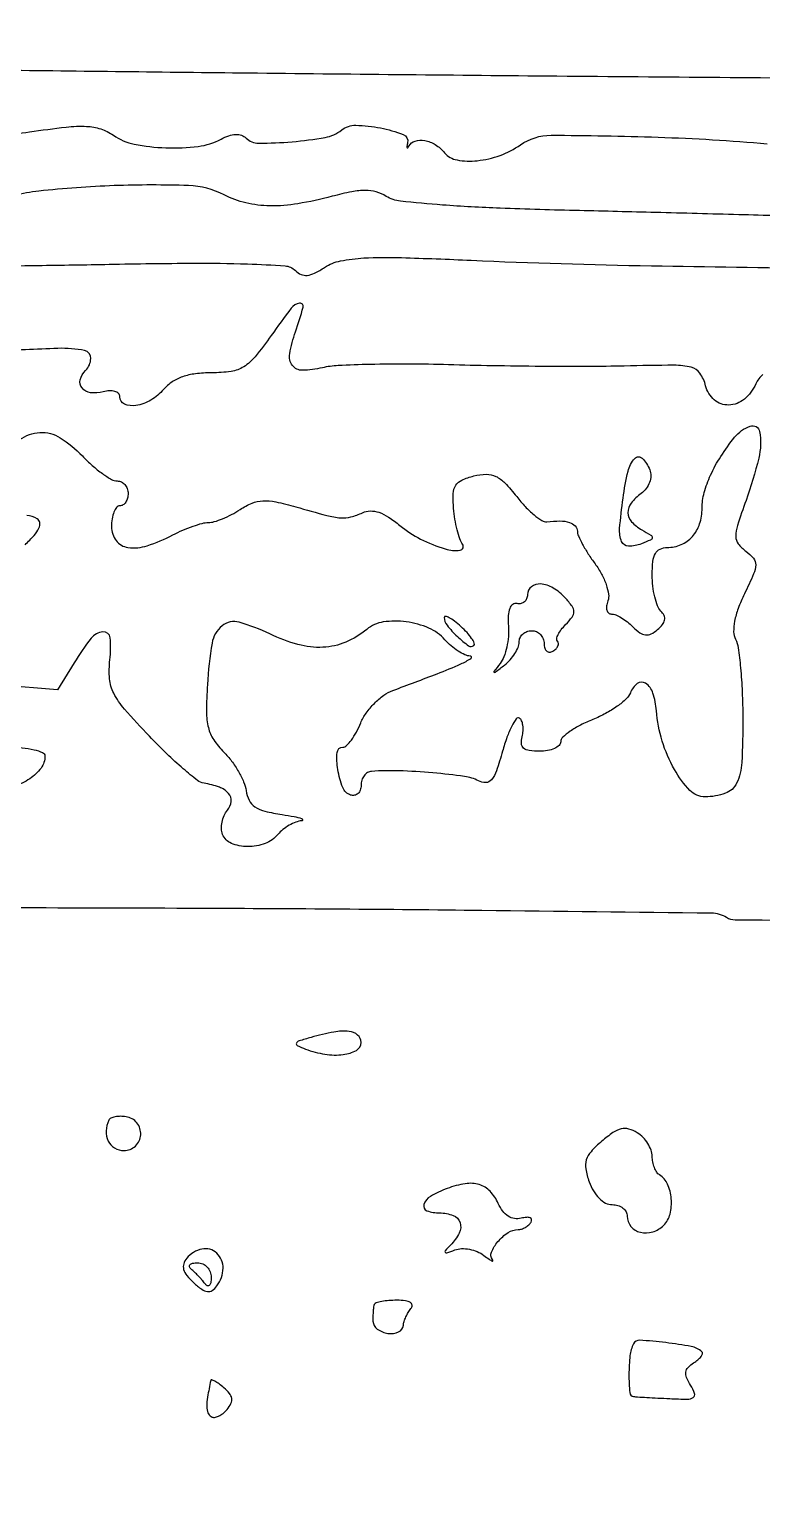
# Model space of a CAD drawing. Extents: x 0 to 5034, y 0 to 2560.
# Drawn here: x 3127.1 to 3215.1, y 2124.2 to 2301.3 of the extents above; entities that cross this region are included whole.
import ezdxf

# ---------------------------------------------------------------- set-up
doc = ezdxf.new("R2010")
doc.units = 0

msp = doc.modelspace()

# ---------------------------------------------------------------- linework, layer by layer
for points in [[(3383.204374, 2294.201394, 0.000077), (3356.504636, 2294.414863, 0.000156), (3315.229798, 2294.725646, 0.000021), (3228.5, 2295.347967, -0.000415), (3189.306738, 2295.660115, -0.000542), (3153.440625, 2296.014433, -0.0004), (3123.376065, 2296.368091, -0.005012)], [(3123.657032, 2288.562805, 0.015822), (3127.135695, 2288.959514, -0.007464), (3131.550807, 2289.537913, -0.03887), (3134.002812, 2289.630235, -0.070193), (3135.701206, 2289.320788, -0.072787), (3137.224857, 2288.555057, 0.104829), (3139.731317, 2287.489082, 0.039401), (3143.540955, 2287.051118, 0.039548), (3147.417324, 2287.219289, 0.092509), (3150.173101, 2288.092641, -0.041281), (3151.104166, 2288.496074, -0.070842), (3151.934146, 2288.651327, -0.089387), (3152.632088, 2288.556651, -0.118619), (3153.176706, 2288.223294, 0.200017), (3154.693187, 2287.59892, 0.019918), (3158.700902, 2287.775696, 0.023108), (3162.69015, 2288.297719, 0.123847), (3164.674197, 2289.190327, -0.17482), (3166.365327, 2289.756501, -0.042222), (3169.347044, 2289.434799, -0.042653), (3172.053975, 2288.66483, -0.375324), (3172.594779, 2287.651675, 0.014685), (3172.511871, 2287.239361, 0.13374), (3172.529428, 2287.058617, 0.571781), (3172.605704, 2287.045584, 0.047859), (3172.747228, 2287.25, -0.190954), (3173.503344, 2287.865848, -0.122933), (3174.646132, 2287.936229, -0.096028), (3175.927869, 2287.432301, -0.07816), (3177.036897, 2286.455542, 0.177916), (3178.53556, 2285.585635, 0.069566), (3180.963224, 2285.500956, 0.061543), (3183.701928, 2286.133469, 0.064416), (3186.1588, 2287.408046, -0.153687), (3189.842886, 2288.556654, -0.007609), (3202.696892, 2288.325501, -0.013324), (3215.822309, 2287.539083, -0.028289)], [(3221.739499, 2278.741361, 0.000462), (3212.411625, 2279.005784, 0.000457), (3202.41865, 2279.270691, 0.00059), (3193.24569, 2279.494639, -0.00358), (3183.714748, 2279.784353, -0.009071), (3176.796091, 2280.170041, -0.007941), (3171.733348, 2280.625446, -0.113649), (3170.032846, 2281.21156, 0.06862), (3168.831512, 2281.749805, 0.070946), (3167.543096, 2281.934713, 0.049602), (3165.903424, 2281.773119, 0.015997), (3163.522805, 2281.217343, -0.023716), (3159.413177, 2280.324556, -0.045105), (3156.042164, 2280.066688, -0.054729), (3153.156232, 2280.423899, -0.061598), (3150.536712, 2281.396575, 0.112063), (3146.272226, 2282.509974, 0.016652), (3137.33001, 2282.500053, 0.019198), (3128.263141, 2281.838806, 0.063489), (3122.455673, 2280.429921, -0.027092)], [(3119.824648, 2272.816904, 0.001516), (3128.120587, 2272.905989, 0.00136), (3136.722205, 2273.047848, -0.002993), (3146.785654, 2273.180946, -0.010237), (3153.329631, 2273.094339, -0.009063), (3157.865222, 2272.859039, -0.180792), (3159.106962, 2272.293038, 0.093524), (3159.793769, 2271.824284, 0.130632), (3160.525167, 2271.711803, 0.090225), (3161.41364, 2271.97419, 0.028237), (3162.620905, 2272.671177, -0.09557), (3164.522922, 2273.451852, -0.03756), (3167.346542, 2273.803308, -0.019774), (3171.85445, 2273.844805, -0.003566), (3180.236148, 2273.530584, 0.007064), (3201.900615, 2272.870118, 0.001228), (3242.825456, 2272.301526, 0.001329), (3283.96782, 2271.940401, 0.005407), (3309, 2272.05795, -0.002881), (3320.736063, 2272.17235, -0.000528), (3342.425, 2272.235871, -0.000568), (3367.802816, 2272.254579, -0.000516)], [(3215.299737, 2259.80425, 0.113194), (3214.447124, 2258.657091, -0.117016), (3213.076019, 2256.841098, -0.165578), (3211.197355, 2256.127647, -0.190709), (3209.465258, 2256.744505, -0.152637), (3208.423793, 2258.44761, 0.090741), (3207.742232, 2259.945995, 0.183397), (3206.687839, 2260.667583, 0.061175), (3204.635425, 2260.90506, 0.003989), (3198.638447, 2260.815209, -0.005099), (3194.286997, 2260.759672, -0.002394), (3188.659419, 2260.772183, -0.002372), (3182.761849, 2260.841512, -0.003333), (3177.5, 2260.96342, 0.006174), (3172.674328, 2261.04779, 0.007241), (3168.098278, 2261.00501, 0.006463), (3164.238622, 2260.86308, 0.043649), (3162.3452, 2260.602194, -0.050169), (3159.942277, 2260.302909, -0.243612), (3158.746851, 2260.886652, -0.20881), (3158.423069, 2262.288917, -0.037679), (3159.127596, 2264.936178, 0.01776), (3160.039982, 2267.886581, 0.542504), (3159.610409, 2268.366845, 0.194416), (3158.605687, 2267.768504, 0.008912), (3156.202427, 2264.484847, -0.017187), (3154.265079, 2261.927669, -0.082804), (3152.900848, 2260.724275, -0.10431), (3151.375821, 2260.168046, -0.035483), (3149.01082, 2260, 0.030704), (3147.091877, 2259.882051, 0.053137), (3145.537054, 2259.519721, 0.062758), (3144.282292, 2258.897308, 0.069328), (3143.267972, 2258, -0.082407), (3141.743786, 2256.720734, -0.092178), (3139.944821, 2256.064108, -0.147164), (3138.570751, 2256.238289, -0.296365), (3138, 2257.116631, 0.196983), (3137.841275, 2257.503889, 0.126681), (3137.419485, 2257.757183, 0.086541), (3136.775012, 2257.832365, 0.049856), (3136.000996, 2257.710511, -0.094697), (3134.48887, 2257.609127, -0.192801), (3133.462552, 2258.173559, -0.241241), (3133.245638, 2259.173481, -0.132157), (3133.887132, 2260.287132, 0.191713), (3134.511, 2261.736106, 0.364055), (3133.77283, 2262.666804, 0.059417), (3130.566872, 2262.934412, 0.005735), (3122.75, 2262.567637, 0.010168)], [(3038.939529, 2195.868262, 0.000024), (3061.03293, 2195.718559, 0.005982)], [(3125.982088, 2251.972456, -0.146842), (3128.400311, 2252.829049, -0.15418), (3130.813467, 2252.194539, -0.061012), (3133.5, 2250, 0.02098), (3134.696681, 2248.851493, 0.025305), (3135.915558, 2247.88125, 0.025239), (3137.003178, 2247.182218, 0.130933), (3137.687091, 2247, -0.113493), (3138.187917, 2246.884836, -0.100277), (3138.614333, 2246.559375, -0.093988), (3138.90046, 2246.072776, -0.086246), (3139, 2245.5, -0.064853), (3138.925306, 2244.926543, -0.082425), (3138.70625, 2244.440625, -0.098894), (3138.381354, 2244.115568, -0.148195), (3138, 2244, 0.226478), (3137.617064, 2243.817169, 0.074992), (3137.29375, 2243.265625, 0.057076), (3137.073116, 2242.457356, 0.038131), (3137, 2241.5, 0.164238), (3137.564326, 2239.82833, 0.198943), (3138.98389, 2239.002483, 0.113265), (3141.300384, 2239.214864, 0.040956), (3144.364307, 2240.506161, -0.018169), (3145.565171, 2241.077963, -0.018159), (3146.804606, 2241.561185, -0.018328), (3147.914952, 2241.903173, -0.065627), (3148.64949, 2242, 0.073494), (3149.356641, 2242.104508, 0.024006), (3150.352728, 2242.45849, 0.023334), (3151.436155, 2242.963415, 0.024321), (3152.452473, 2243.560816, -0.046682), (3153.897308, 2244.32544, -0.08669), (3155.187514, 2244.614633, -0.064753), (3156.73991, 2244.487407, -0.016981), (3159.167289, 2243.880363, 0.004926), (3162.877663, 2242.856828, 0.043058), (3164.558144, 2242.562736, 0.085805), (3165.781944, 2242.665781, 0.049015), (3167.177545, 2243.180195, -0.111571), (3168.10069, 2243.395248, -0.084074), (3169.13226, 2243.227605, -0.062283), (3170.309745, 2242.654069, -0.029077), (3171.677545, 2241.644572, 0.055653), (3174.156794, 2240.010483, 0.045092), (3177.115083, 2238.823975, 0.105458), (3178.902054, 2238.678597, 0.569717), (3179.206689, 2239.387, -0.075749), (3178.876005, 2240.024708, -0.02062), (3178.554916, 2241.116877, -0.020365), (3178.289224, 2242.401313, -0.019901), (3178.126459, 2243.713006, -0.029796), (3178.083836, 2245.482197, -0.131014), (3178.38579, 2246.47224, -0.150026), (3179.115128, 2247.107279, -0.043191), (3180.545348, 2247.600738, -0.056231), (3182.048391, 2247.802687, -0.118054), (3183.1933, 2247.554101, -0.090532), (3184.29014, 2246.755391, -0.024199), (3185.707351, 2245.114681, 0.02315), (3186.739422, 2243.914772, 0.030206), (3187.794988, 2242.923954, 0.030914), (3188.740651, 2242.232188, 0.174546), (3189.340517, 2242.095432, -0.03081), (3190.907915, 2242.189375, -0.074949), (3192.049804, 2242.01521, -0.124144), (3192.741035, 2241.593313, -0.196412), (3193, 2240.959507, 0.106937), (3193.123809, 2240.387239, 0.017926), (3193.627065, 2239.376509, 0.018919), (3194.317407, 2238.213422, 0.015788), (3195.134689, 2237.031693, -0.036314), (3195.90703, 2235.810784, -0.040188), (3196.465093, 2234.530693, -0.04397), (3196.751311, 2233.375615, -0.131099), (3196.666074, 2232.572186, 0.057465), (3196.511347, 2231.970258, 0.102295), (3196.545503, 2231.46183, 0.148391), (3196.757277, 2231.128204, 0.179536), (3197.102813, 2231, -0.101675), (3197.607052, 2230.896391, -0.033059), (3198.288109, 2230.549236, -0.031386), (3199.013447, 2230.052742, -0.03061), (3199.677375, 2229.465483, 0.040172), (3200.513747, 2228.753698, 0.12821), (3201.19175, 2228.490908, 0.145511), (3201.859307, 2228.608426, 0.057431), (3202.648328, 2229.123101, 0.050566), (3203.238321, 2229.723057, 0.126017), (3203.490255, 2230.27932, 0.15335), (3203.420095, 2230.816908, 0.088049), (3203.042382, 2231.357618, -0.106092), (3202.640446, 2231.979199, -0.031766), (3202.3062, 2233.063175, -0.030278), (3202.076796, 2234.360238, -0.028637), (3202, 2235.7, -0.026169), (3202.085086, 2237.324572, -0.098995), (3202.386364, 2238.291667, -0.161237), (3202.942896, 2238.811929, -0.108423), (3203.8, 2239, 0.101777), (3205.474414, 2239.344402, 0.109747), (3206.825662, 2240.317934, 0.1028), (3207.698074, 2241.831207, 0.07969), (3208, 2243.713569, -0.066407), (3208.250788, 2245.593501, -0.040971), (3209.010903, 2247.694512, -0.035881), (3210.238836, 2249.938156, -0.026001), (3211.904988, 2252.25, -0.137178), (3213.772597, 2253.588005, -0.465147), (3214.902645, 2252.938362, -0.105165), (3214.802393, 2249.732777, -0.025844), (3213.273528, 2244.655801, 0.007896), (3212.250037, 2241.651897, 0.07753), (3212.040328, 2240.334356, 0.166561), (3212.34185, 2239.44537, 0.070701), (3213.25466, 2238.555739, -0.060164), (3214.170092, 2237.700262, -0.185339), (3214.442006, 2236.912936, -0.095095), (3214.192946, 2235.817691, -0.009874), (3213.079716, 2233.409231, 0.024424), (3212.336208, 2231.669502, 0.040603), (3211.905186, 2230.135274, 0.050101), (3211.787674, 2228.869842, 0.121563), (3212.017711, 2227.966907, -0.089938), (3212.345126, 2226.951787, -0.010207), (3212.616351, 2224.544543, -0.012086), (3212.812926, 2221.641574, -0.009555), (3212.889494, 2218.495261, -0.013679), (3212.77105, 2213.145436, -0.099299), (3212.144506, 2210.665237, -0.19772), (3210.7978, 2209.447858, -0.084558), (3208.363941, 2209.015313, -0.207712), (3206.529097, 2209.796337, -0.061092), (3204.668963, 2212.31181, -0.054243), (3203.195949, 2215.735327, -0.054914), (3202.501467, 2219.381349, 0.058526), (3202.084598, 2221.487302, 0.166138), (3201.200861, 2222.670276, 0.323838), (3200.208953, 2222.644043, 0.138778), (3199.37046, 2221.523019, -0.114969), (3198.871822, 2220.786824, -0.032425), (3197.788311, 2219.907586, -0.030855), (3196.397507, 2219.044935, -0.028227), (3194.869934, 2218.331281, 0.023764), (3193.387827, 2217.654909, 0.032952), (3192.136793, 2216.902403, 0.034585), (3191.234954, 2216.178252, 0.209252), (3191, 2215.64142, -0.208655), (3190.809596, 2215.205021, -0.082007), (3190.250569, 2214.835292, -0.062478), (3189.425453, 2214.583762, -0.042801), (3188.448745, 2214.5, -0.033241), (3187.214607, 2214.582138, -0.141682), (3186.545261, 2214.876568, -0.205356), (3186.27447, 2215.409893, -0.080302), (3186.354865, 2216.249004, 0.045543), (3186.472059, 2216.953882, 0.054513), (3186.448396, 2217.626071, 0.063566), (3186.297397, 2218.169412, 0.156047), (3186.030996, 2218.480843, 0.39527), (3185.653584, 2218.404625, 0.03661), (3185.113093, 2217.514086, 0.031826), (3184.537331, 2216.184563, 0.018015), (3184.003284, 2214.51173, -0.013575), (3183.274724, 2212.157669, -0.088952), (3182.679347, 2211.07998, -0.215818), (3181.995999, 2210.73842, -0.133229), (3181.105168, 2210.943716, 0.08982), (3179.43994, 2211.481245, 0.011058), (3175.62675, 2211.906109, 0.014104), (3171.564713, 2212.152734, 0.025857), (3168.25, 2212.088861, 0.122197), (3167.773015, 2211.93388, 0.093153), (3167.367188, 2211.560999, 0.084325), (3167.094129, 2211.028284, 0.076501), (3167, 2210.416667, -0.081748), (3166.905562, 2209.842909, -0.123358), (3166.632812, 2209.419008, -0.142938), (3166.225771, 2209.212436, -0.126403), (3165.75, 2209.243786, -0.223883), (3164.801377, 2210.14139, -0.052807), (3164.210217, 2212.302548, -0.059398), (3164.122024, 2214.360213, -0.392176), (3164.812257, 2215, 0.198578), (3165.253796, 2215.182558, 0.037661), (3165.834323, 2215.85605, 0.035019), (3166.433096, 2216.798276, 0.025855), (3166.964466, 2217.914214, -0.0565), (3167.622297, 2219.102561, -0.040676), (3168.599598, 2220.263405, -0.041257), (3169.727321, 2221.227344, -0.067292), (3170.835786, 2221.819162, 0.002435), (3176.160453, 2223.828802, 0.013211), (3179.01254, 2225.008445, 0.043395), (3180.198184, 2225.664407, 0.726159), (3180.117295, 2225.948472, -0.097005), (3179.471308, 2226.100171, -0.037075), (3178.656248, 2226.543511, -0.034983), (3177.818404, 2227.170232, -0.03606), (3177.085187, 2227.901778, 0.113044), (3175.161994, 2229.307585, 0.068431), (3172.430881, 2230.061771, 0.069934), (3169.675151, 2230.042872, 0.137412), (3167.688951, 2229.156816, -0.073863), (3165.151618, 2227.617641, -0.087803), (3162.422938, 2226.999854, -0.078698), (3159.414557, 2227.330834, -0.047174), (3156.043431, 2228.603308, 0.045972), (3152.350836, 2230.007249, 0.242558), (3150.295191, 2229.580954, 0.18351), (3149.087267, 2227.507062, 0.026044), (3148.524355, 2222.517887, 0.014192), (3148.420505, 2219.262641, 0.061017), (3148.649057, 2217.340908, 0.087422), (3149.288284, 2215.888715, 0.049124), (3150.514465, 2214.394626, -0.03619), (3151.433627, 2213.331822, -0.029415), (3152.261436, 2212.073507, -0.030336), (3152.88754, 2210.817458, -0.065298), (3153.176815, 2209.77773, 0.083683), (3153.544939, 2208.620259, 0.127509), (3154.243354, 2207.837556, 0.086094), (3155.450658, 2207.302991, 0.023553), (3157.5, 2206.891905, -0.008488), (3158.940888, 2206.647764, -0.030351), (3159.846906, 2206.420754, -0.293197), (3159.974241, 2206.267784, -0.425041), (3159.872445, 2206.141905, 0.068864), (3159.158578, 2205.978909, 0.039342), (3158.357298, 2205.60106, 0.038475), (3157.596183, 2205.084598, 0.051287), (3157, 2204.5, -0.132352), (3155.472228, 2203.421036, -0.088641), (3153.353751, 2203.046684, -0.097578), (3151.409654, 2203.433606, -0.206198), (3150.35674, 2204.512735, -0.084748), (3150.22037, 2205.194867, -0.056278), (3150.287645, 2205.991836, -0.054945), (3150.535938, 2206.776582, -0.069238), (3150.936683, 2207.423707, 0.148033), (3151.378594, 2208.472454, 0.208318), (3151.076866, 2209.42786, 0.128204), (3149.964024, 2210.187757, 0.048533), (3148.124425, 2210.651826, -0.129727), (3147.336785, 2210.992412, -0.011166), (3145.628819, 2212.397685, -0.01414), (3143.647983, 2214.203039, -0.010497), (3141.560405, 2216.302995, -0.010197), (3138.568612, 2219.572613, -0.061021), (3137.269731, 2221.476195, -0.098895), (3136.771471, 2223.210703, -0.049741), (3136.809938, 2225.497701, 0.053052), (3136.836939, 2228.141322, 0.411355), (3135.978121, 2228.856645, 0.209256), (3134.549947, 2228.079061, 0.026429), (3132.5, 2225.126035), (3130.5, 2221.892809), (3123.75, 2222.453386, 0.007392)], [(3126.60569, 2239.335194, 0.023169), (3127.708744, 2240.457385, 0.07413), (3128.284457, 2241.331372, 0.149154), (3128.375737, 2241.986845, 0.218235), (3128.057803, 2242.464276, 0.134266), (3126.809475, 2242.832227, 0.102358)], [(3102, 2195.746828, -0.000762), (3147.695655, 2195.64583, -0.001838), (3181.505145, 2195.39529, -0.000331), (3209.10774, 2195.070989, -0.136122), (3210.936667, 2194.539142, 0.137256), (3211.954334, 2194.245662, 0.000117), (3237.898618, 2194.045177, 0.001234), (3266.888603, 2193.89945, 0.000754), (3301.094398, 2193.863494, 0.000627), (3345.316397, 2193.93915, 0.002684), (3371.684418, 2194.158846, 0.001663)]]:
    msp.add_lwpolyline(points, format="xyb")
for points in [[(3201.693865, 2248.355392, -0.094622), (3201.828071, 2247.608222, -0.083977), (3201.687645, 2246.829983, -0.078861), (3201.285678, 2246.100229, -0.069751), (3200.66248, 2245.49515, 0.069366), (3199.459425, 2244.328862, 0.172273), (3199.077605, 2243.181331, 0.182708), (3199.512562, 2242.096802, 0.079266), (3200.75, 2241.11694, -0.011604), (3201.824856, 2240.480277, -0.265647), (3201.988198, 2240.176628, -0.288767), (3201.803693, 2239.899874, -0.013208), (3200.706872, 2239.443711, -0.09126), (3199.143038, 2239.149916, -0.306882), (3198.322197, 2239.701693, -0.117585), (3198.084747, 2241.279706, -0.012985), (3198.491195, 2244.935977, -0.023363), (3199.090633, 2248.167806, -0.13139), (3199.912165, 2249.702854, -0.422946), (3200.805652, 2249.718811, -0.10589)], [(3187, 2233.333333, -0.096975), (3186.904159, 2232.843829, -0.118048), (3186.632812, 2232.465104, -0.121653), (3186.22657, 2232.257736, -0.107222), (3185.75, 2232.25, 0.204944), (3185.238763, 2232.142692, 0.149132), (3184.87661, 2231.679448, 0.080985), (3184.696401, 2230.816326, 0.029253), (3184.714346, 2229.559503, -0.039396), (3184.706923, 2228.319233, -0.033496), (3184.509014, 2227.024673, -0.034857), (3184.165382, 2225.866187, -0.076037), (3183.714346, 2225.059503, 0.002577), (3182.974041, 2224.098602, 0.50989), (3183.004083, 2223.998574, 0.253711), (3183.159986, 2224.023887, 0.001792), (3184.25, 2224.872445, 0.043773), (3184.919565, 2225.499413, 0.041028), (3185.485938, 2226.246391, 0.043727), (3185.875697, 2226.996273, 0.098298), (3186, 2227.622445, -0.108083), (3186.114952, 2228.14801, -0.099644), (3186.440625, 2228.595343, -0.09558), (3186.927343, 2228.895288, -0.090674), (3187.5, 2229, -0.103052), (3188.072373, 2228.880765, -0.098802), (3188.559375, 2228.542039, -0.09695), (3188.885705, 2228.036055, -0.095165), (3189, 2227.440983, 0.071554), (3189.078801, 2226.893156, 0.147104), (3189.313294, 2226.533553, 0.189169), (3189.661159, 2226.415595, 0.127326), (3190.066531, 2226.541119, 0.05611), (3190.43648, 2226.831618, 0.089711), (3190.667338, 2227.159075, 0.124139), (3190.726392, 2227.469285, 0.183649), (3190.61415, 2227.719183, -0.249239), (3190.520805, 2228.024318, -0.065255), (3190.688237, 2228.526233, -0.050473), (3191.058324, 2229.125597, -0.032855), (3191.595045, 2229.737902, 0.034571), (3192.378882, 2230.638332, 0.167355), (3192.586221, 2231.273492, 0.153363), (3192.367028, 2231.933912, 0.027695), (3191.54327, 2232.952188, 0.075142), (3190.109977, 2234.123689, 0.113365), (3188.580197, 2234.612814, 0.186887), (3187.469524, 2234.28643, 0.232949)], [(3177, 2230.583559, 0.171742), (3177.331997, 2229.645514, 0.033166), (3178.573766, 2228.303555, 0.030856), (3179.926539, 2227.172992, 0.370665), (3180.55375, 2227.220417, 0.312473), (3180.606528, 2227.510985, 0.042906), (3180.288273, 2228.07755, 0.036839), (3179.741933, 2228.765449, 0.0226), (3179.006131, 2229.494452, 0.018783), (3178.235479, 2230.140936, 0.040791), (3177.589301, 2230.56328, 0.078427), (3177.159202, 2230.715826, 0.469284)], [(3129, 2213.928571, -0.158993), (3128.530228, 2212.488583, -0.088955), (3127.184709, 2211.202904, -0.076314), (3125.246192, 2210.307083, -0.070253), (3123.071429, 2210, -0.028561), (3121.407883, 2210.095102, -0.143212), (3120.557143, 2210.453488, -0.175644), (3120.128229, 2211.169246, -0.048068), (3120, 2212.5, -0.058662), (3120.165617, 2213.906761, -0.210352), (3120.7, 2214.611111, -0.114574), (3121.820113, 2214.931926, -0.012699), (3124.5, 2215, -0.021622), (3126.252982, 2214.924158, -0.036834), (3127.7, 2214.690476, -0.043621), (3128.722765, 2214.350487, -0.299143)], [(3161, 2180.10428, 0.008246), (3159.544579, 2179.672894, 0.208162), (3159.237975, 2179.406626, 0.41441), (3159.335265, 2179.13203, 0.019417), (3160.331787, 2178.70396, 0.052837), (3162.658082, 2178.081812, 0.06875), (3164.860563, 2178.041134, 0.096125), (3166.4358, 2178.546553, 0.273708), (3167, 2179.5, 0.219382), (3166.590622, 2180.388119, 0.152817), (3165.560006, 2180.828314, 0.072419), (3163.74686, 2180.7481, 0.020718)], [(3136.689105, 2170.160933, 0.098701), (3136.351069, 2168.851868, 0.129543), (3136.597405, 2167.647237, 0.144708), (3137.372331, 2166.810026, 0.134959), (3138.5, 2166.5, 0.191455), (3139.879002, 2167.048126, 0.190181), (3140.510328, 2168.395225, 0.187739), (3140.054643, 2169.823826, 0.18847), (3138.753971, 2170.565604, 0.037204), (3138.062215, 2170.615048, 0.047663), (3137.427179, 2170.55244, 0.05567), (3136.93331, 2170.397093, 0.178187)], [(3195.936866, 2167.622117, 0.030219), (3194.64319, 2166.365708, 0.110017), (3194.077193, 2165.378177, 0.120614), (3194.010827, 2164.295407, 0.039851), (3194.421041, 2162.744083, 0.049139), (3194.93557, 2161.640786, 0.064059), (3195.620233, 2160.763172, 0.075024), (3196.39906, 2160.194639, 0.120783), (3197.193042, 2160, -0.075521), (3197.883418, 2159.895126, -0.089044), (3198.469206, 2159.590803, -0.100717), (3198.860802, 2159.138226, -0.128838), (3199, 2158.606989, 0.174171), (3199.439232, 2157.384317, 0.161107), (3200.570824, 2156.6724, 0.137639), (3202.053462, 2156.719067, 0.120674), (3203.382042, 2157.524899, 0.136277), (3204.141958, 2158.869175, 0.081816), (3204.290127, 2160.709107, 0.083248), (3203.843015, 2162.467296, 0.151669), (3202.879293, 2163.574601, -0.111111), (3202.542046, 2163.904832, -0.050323), (3202.258292, 2164.457904, -0.046391), (3202.065138, 2165.127706, -0.047045), (3202, 2165.81847, 0.088846), (3201.868708, 2166.551505, 0.052942), (3201.473854, 2167.347987, 0.050828), (3200.894012, 2168.083504, 0.060922), (3200.208866, 2168.637488, 0.071572), (3199.190542, 2169.086572, 0.127128), (3198.279536, 2169.104383, 0.092966), (3197.282675, 2168.660705, 0.02656)], [(3177.352327, 2161.940041, 0.041471), (3175.34401, 2160.995981, 0.189183), (3174.553048, 2160.006854, 0.399276), (3174.916912, 2159.270924, 0.088191), (3176.440983, 2159, -0.09136), (3178.068541, 2158.700108, -0.22345), (3178.89337, 2157.843823, -0.202895), (3178.801207, 2156.58948, -0.077156), (3177.75, 2155.140754, 0.010126), (3177.102844, 2154.461852, 0.381616), (3177.100478, 2154.266257, 0.304998), (3177.313383, 2154.209231, 0.008353), (3178.262735, 2154.55263, -0.084234), (3179.065255, 2154.711729, -0.053404), (3180.017988, 2154.636243, -0.0519), (3180.967496, 2154.353436, -0.065044), (3181.762735, 2153.894843, 0.009218), (3182.39385, 2153.430265, 0.042948), (3182.783354, 2153.201901, 0.558063), (3182.855385, 2153.248436, 0.171116), (3182.797619, 2153.402015, -0.28262), (3182.665643, 2154.288203, -0.076061), (3183.448024, 2155.550484, -0.069117), (3184.672193, 2156.637422, -0.148087), (3185.869554, 2157, 0.077613), (3186.298334, 2157.066961, 0.053335), (3186.749187, 2157.266355, 0.052801), (3187.153016, 2157.559849, 0.07093), (3187.442363, 2157.906741, 0.188728), (3187.497261, 2158.207563, 0.259515), (3187.323675, 2158.413489, 0.115632), (3186.88707, 2158.47161, 0.039081), (3186.25138, 2158.358545, -0.101677), (3185.443217, 2158.316899, -0.105311), (3184.695281, 2158.599297, -0.089758), (3184.038979, 2159.21059, -0.05479), (3183.5, 2160.125472, 0.083134), (3182.50642, 2161.61327, 0.133051), (3181.21338, 2162.408822, 0.112326), (3179.529204, 2162.515573, 0.049068)], [(3146.047219, 2153.556896, 0.099018), (3145.682041, 2152.880961, 0.143103), (3145.67282, 2152.206085, 0.104167), (3146.05036, 2151.4777, 0.037379), (3146.860149, 2150.626563, 0.026852), (3147.849227, 2149.823667, 0.122113), (3148.531399, 2149.547112, 0.187908), (3149.099709, 2149.67979, 0.082009), (3149.66797, 2150.224772, 0.153582), (3150.414149, 2152.34856, 0.218368), (3149.652036, 2154.166824, 0.242619), (3147.868476, 2154.656352, 0.169059)], [(3148.984687, 2151.25, -0.037587), (3148.931604, 2150.618706, -0.159858), (3148.760309, 2150.28649, -0.327207), (3148.514255, 2150.250498, -0.111066), (3148.223054, 2150.5, 0.017789), (3147.871686, 2150.937434, 0.011028), (3147.430111, 2151.426563, 0.01106), (3146.97225, 2151.890763, 0.019542), (3146.5717, 2152.25, -0.129577), (3146.368486, 2152.533999, -0.297449), (3146.422103, 2152.779687, -0.152297), (3146.752042, 2152.949546, -0.043317), (3147.333333, 2153, -0.102919), (3147.972559, 2152.867015, -0.101386), (3148.509628, 2152.489797, -0.098893), (3148.86458, 2151.922707, -0.092982)], [(3168.589643, 2148, 0.068916), (3168.508616, 2147.713747, 0.015283), (3168.453764, 2147.20625, 0.015603), (3168.426421, 2146.610934, 0.014479), (3168.435134, 2146, 0.22975), (3168.953452, 2145.039569, 0.122637), (3170.235223, 2144.527318, 0.137225), (3171.512156, 2144.702846, 0.275846), (3172.085037, 2145.5, -0.057142), (3172.17678, 2145.954934, -0.028984), (3172.388885, 2146.5, -0.028356), (3172.676008, 2147.043848, -0.037586), (3173, 2147.5, 0.187883), (3173.135165, 2147.906119, 0.251053), (3172.938257, 2148.233063, 0.10502), (3172.328269, 2148.440297, 0.029565), (3171.319472, 2148.5, 0.018609), (3170.341819, 2148.463601, 0.026688), (3169.482022, 2148.353125, 0.025218), (3168.812365, 2148.195214, 0.222395)], [(3199.756377, 2143.280684, 0.090776), (3199.325833, 2141.848455, 0.027938), (3199.201106, 2139.587136, 0.020929), (3199.294328, 2137.400712, 0.361841), (3199.761202, 2136.927666, 0.009106), (3200.227464, 2136.890575, 0.000915), (3201.341436, 2136.824391, 0.001148), (3202.669402, 2136.750991, 0.000913), (3204.103261, 2136.677666, 0.010184), (3206.215013, 2136.616621, 0.145681), (3206.930346, 2136.822933, 0.35304), (3207.087215, 2137.293283, 0.049511), (3206.603261, 2138.280513, -0.040655), (3206.13036, 2139.203548, -0.132721), (3206.043299, 2139.878385, -0.156872), (3206.311148, 2140.437426, -0.064158), (3206.97104, 2140.97614, 0.033547), (3207.501014, 2141.357357, 0.059549), (3207.871594, 2141.746317, 0.091371), (3208.037846, 2142.081869, 0.287113), (3207.97104, 2142.312967, 0.136805), (3206.69515, 2142.942376, 0.017276), (3203.627877, 2143.411634, 0.012779), (3200.495421, 2143.699708, 0.299467)], [(3148.923489, 2138.872445, 0.009389), (3148.550245, 2136.865026, 0.044292), (3148.460752, 2135.697932, 0.088127), (3148.598839, 2134.971289, 0.164877), (3148.97576, 2134.514981, 0.167606), (3149.364575, 2134.427443, 0.077973), (3149.86974, 2134.565244, 0.06403), (3150.409336, 2134.895942, 0.050133), (3150.899024, 2135.378332, 0.06121), (3151.360527, 2136.097617, 0.149907), (3151.453866, 2136.712748, 0.136429), (3151.187331, 2137.312502, 0.047209), (3150.512331, 2137.989766, 0.016104), (3149.926576, 2138.444861, 0.030315), (3149.421772, 2138.766791, 0.037664), (3149.045648, 2138.94011, 0.460042)]]:
    msp.add_lwpolyline(points, format="xyb", close=True)

doc.saveas('drawing.dxf')
